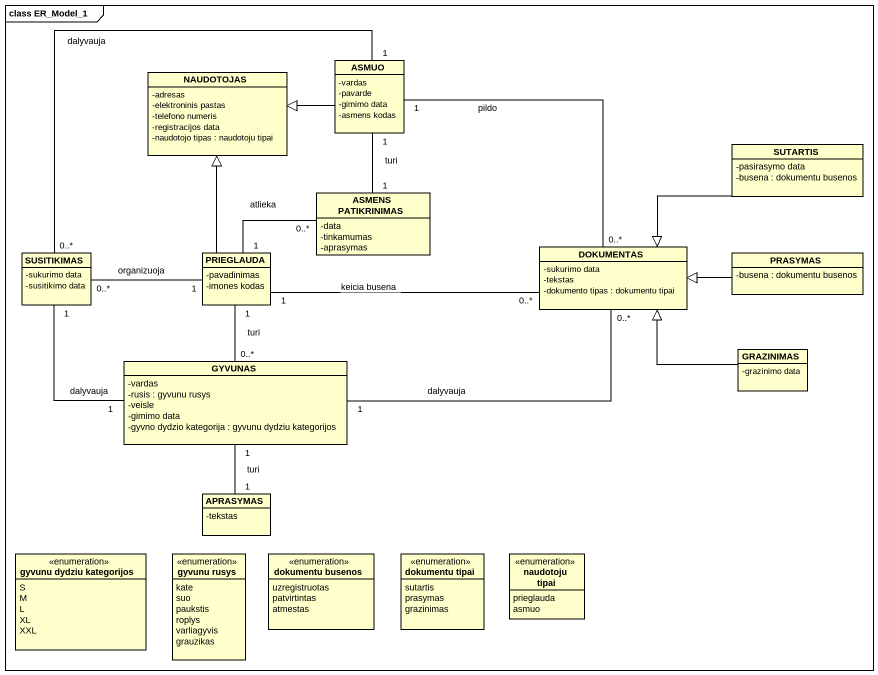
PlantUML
@startuml
mainframe class ER_Model_1
hide circle
hide empty members
skinparam classAttributeIconSize 0
class NAUDOTOJAS {
  -adresas
  -elektroninis pastas
  -telefono numeris
  -registracijos data
  -naudotojo tipas : naudotoju tipai
}
class ASMUO {
  -vardas
  -pavarde
  -gimimo data
  -asmens kodas
}
class SUTARTIS {
  -pasirasymo data
  -busena : dokumentu busenos
}
class "ASMENS PATIKRINIMAS" as ASMENS_PATIKRINIMAS {
  -data
  -tinkamumas
  -aprasymas
}
class SUSITIKIMAS {
  -sukurimo data
  -susitikimo data
}
class PRIEGLAUDA {
  -pavadinimas
  -imones kodas
}
class DOKUMENTAS {
  -sukurimo data
  -tekstas
  -dokumento tipas : dokumentu tipai
}
class PRASYMAS {
  -busena : dokumentu busenos
}
class GRAZINIMAS {
  -grazinimo data
}
class GYVUNAS {
  -vardas
  -rusis : gyvunu rusys
  -veisle
  -gimimo data
  -gyvno dydzio kategorija : gyvunu dydziu kategorijos
}
class APRASYMAS {
  -tekstas
}
enum "gyvunu dydziu kategorijos" as gyvunu_dydziu_kategorijos {
  S
  M
  L
  XL
  XXL
}
enum "gyvunu rusys" as gyvunu_rusys {
  kate
  suo
  paukstis
  roplys
  varliagyvis
  grauzikas
}
enum "dokumentu busenos" as dokumentu_busenos {
  uzregistruotas
  patvirtintas
  atmestas
}
enum "dokumentu tipai" as dokumentu_tipai {
  sutartis
  prasymas
  grazinimas
}
enum "naudotoju tipai" as naudotoju_tipai {
  prieglauda
  asmuo
}
ASMUO -left-|> NAUDOTOJAS
ASMUO "1" -- "1" ASMENS_PATIKRINIMAS : turi
ASMUO "1" -left- "0..*" SUSITIKIMAS : dalyvauja
ASMUO "1" -- "0..*" DOKUMENTAS : pildo
SUTARTIS -left-|> DOKUMENTAS
PRIEGLAUDA -up-|> NAUDOTOJAS
PRIEGLAUDA "1" -right- "0..*" ASMENS_PATIKRINIMAS : atlieka
PRIEGLAUDA "1" -left- "0..*" SUSITIKIMAS : organizuoja
PRIEGLAUDA "1" -right- "0..*" DOKUMENTAS : keicia busena
PRIEGLAUDA "1" -- "0..*" GYVUNAS : turi
PRASYMAS -left-|> DOKUMENTAS
GRAZINIMAS -left-|> DOKUMENTAS
GYVUNAS "1" -up- "1" SUSITIKIMAS : dalyvauja
GYVUNAS "1" -right- "0..*" DOKUMENTAS : dalyvauja
GYVUNAS "1" -- "1" APRASYMAS : turi
@enduml
